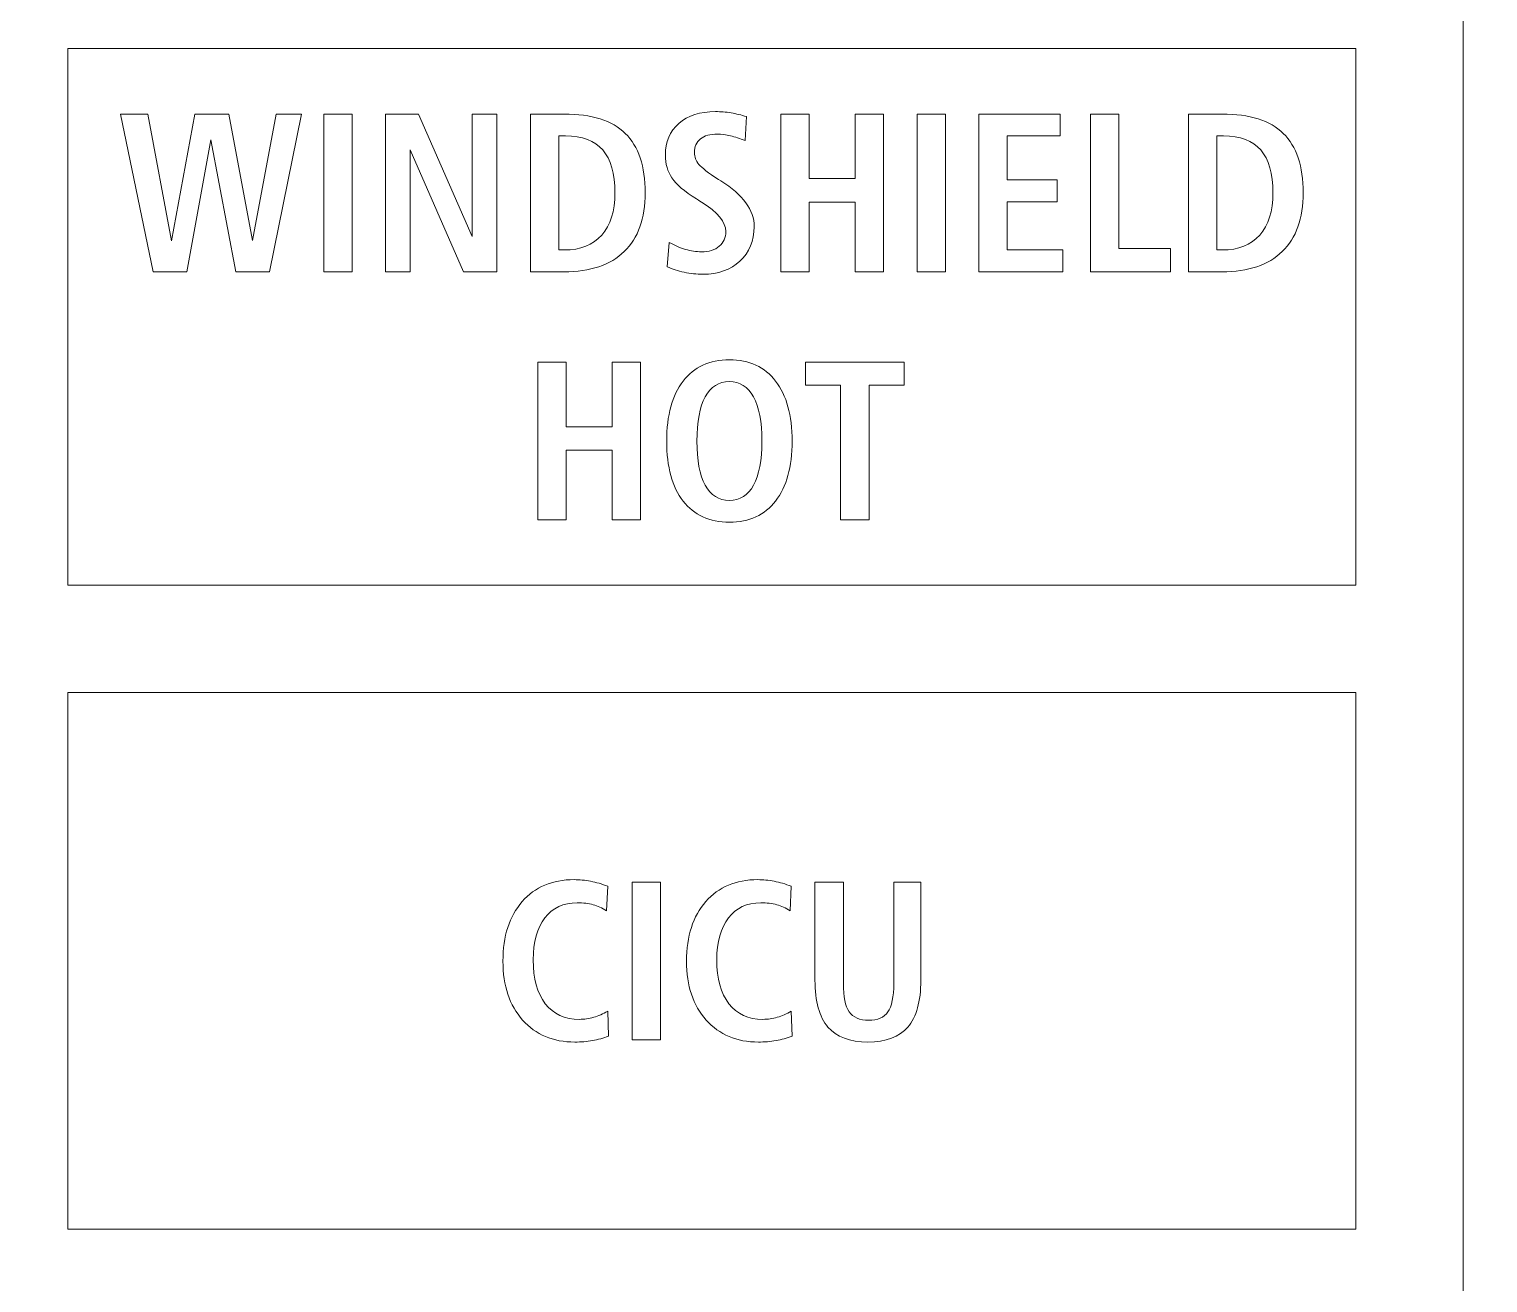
# Model space of a CAD drawing. Header units: millimetres. Extents: x -170 to 781, y -239 to -77.
# Drawn here: x 579.95 to 607.13, y -159.15 to -135.79 of the extents above; entities that cross this region are included whole.
import ezdxf

# ---------------------------------------------------------------- set-up
doc = ezdxf.new("R2010")
doc.units = ezdxf.units.MM
doc.header["$MEASUREMENT"] = 0
for name, color, linetype in [('Cut', 7, 'Continuous'), ('Engrave', 7, 'Continuous'), ('Mask', 7, 'Continuous')]:
    doc.layers.add(name, color=color, linetype=linetype)

msp = doc.modelspace()

# ---------------------------------------------------------------- linework, layer by layer
at = {"layer": 'Cut', "color": 250, "lineweight": 9}
msp.add_open_spline([(625.8935, -133.0419), (625.8935, -133.0419), (625.8935, -185.2646), (625.8935, -185.2646), (625.8935, -185.2646), (625.8935, -185.2654), (625.8935, -185.2661), (625.8935, -185.2669), (625.8935, -185.2669), (625.8935, -185.2669), (625.8935, -189.7544), (625.8935, -189.7544), (625.8935, -189.7544), (625.8935, -189.7544), (625.8935, -204.7521), (625.8935, -204.7521), (625.8935, -204.7521), (625.8935, -204.7529), (625.8935, -204.7536), (625.8935, -204.7544), (625.8935, -204.7544), (625.8935, -204.7544), (625.8935, -211.5419), (625.8935, -211.5419), (625.8935, -211.5419), (625.8935, -211.5419), (625.8935, -218.3294), (625.8935, -218.3294), (625.8935, -218.3294), (625.8933, -218.7274), (625.7349, -219.1091), (625.4532, -219.3904), (625.4532, -219.3904), (625.1716, -219.6717), (624.7916, -219.8296), (624.3935, -219.8294), (624.3935, -219.8294), (624.3935, -219.8294), (621.931, -219.8294), (621.931, -219.8294), (621.931, -219.8294), (619.7874, -219.8294), (617.8067, -220.973), (616.7349, -222.8294), (616.7349, -222.8294), (615.6631, -224.6858), (615.6631, -226.973), (616.7349, -228.8294), (616.7349, -228.8294), (617.8067, -230.6858), (619.7874, -231.8294), (621.931, -231.8294), (621.931, -231.8294), (621.931, -231.8294), (624.3935, -231.8294), (624.3935, -231.8294), (624.3935, -231.8294), (624.7916, -231.8296), (625.1733, -231.988), (625.4546, -232.2697), (625.4546, -232.2697), (625.7359, -232.5513), (625.8938, -232.9313), (625.8935, -233.3294), (625.8935, -233.3294), (625.8935, -233.3294), (625.8935, -237.8169), (625.8935, -237.8169), (625.8935, -237.8169), (625.8933, -238.2149), (625.7349, -238.5966), (625.4532, -238.8779), (625.4532, -238.8779), (625.1716, -239.1592), (624.7916, -239.3171), (624.3935, -239.3169), (624.3935, -239.3169), (624.3935, -239.3169), (482.9435, -239.3169), (482.9435, -239.3169), (482.9435, -239.3169), (482.5455, -239.3166), (482.1638, -239.1582), (481.8825, -238.8766), (481.8825, -238.8766), (481.6012, -238.5949), (481.4433, -238.2149), (481.4435, -237.8169), (481.4435, -237.8169), (481.4435, -237.8169), (481.4435, -233.3294), (481.4435, -233.3294), (481.4435, -233.3294), (481.4438, -232.9313), (481.6022, -232.5496), (481.8838, -232.2683), (481.8838, -232.2683), (482.1655, -231.987), (482.5455, -231.8291), (482.9435, -231.8294), (482.9435, -231.8294), (482.9435, -231.8294), (485.406, -231.8294), (485.406, -231.8294), (485.406, -231.8294), (487.5496, -231.8294), (489.5304, -230.6858), (490.6022, -228.8294), (490.6022, -228.8294), (491.674, -226.973), (491.674, -224.6858), (490.6022, -222.8294), (490.6022, -222.8294), (489.5304, -220.973), (487.5496, -219.8294), (485.406, -219.8294), (485.406, -219.8294), (485.406, -219.8294), (482.9435, -219.8294), (482.9435, -219.8294), (482.9435, -219.8294), (482.5455, -219.8291), (482.1638, -219.6707), (481.8825, -219.3891), (481.8825, -219.3891), (481.6012, -219.1074), (481.4433, -218.7274), (481.4435, -218.3294), (481.4435, -218.3294), (481.4435, -218.3294), (481.4435, -211.5419), (481.4435, -211.5419), (481.4435, -211.5419), (481.4435, -211.5419), (481.4435, -204.7544), (481.4435, -204.7544), (481.4435, -204.7544), (481.4435, -204.7544), (481.4435, -189.7559), (481.4435, -189.7559), (481.4435, -189.7559), (481.4435, -189.7554), (481.4435, -189.7549), (481.4435, -189.7544), (481.4435, -189.7544), (481.4435, -189.7544), (481.4435, -185.2669), (481.4435, -185.2669), (481.4435, -185.2669), (481.4435, -185.2669), (481.4435, -133.0434), (481.4435, -133.0434), (481.4435, -133.0434), (481.4435, -133.0429), (481.4435, -133.0424), (481.4435, -133.0419), (481.4435, -133.0419), (481.4435, -133.0419), (481.4435, -128.5544), (481.4435, -128.5544), (481.4435, -128.5544), (481.4435, -128.5544), (481.4435, -113.5559), (481.4435, -113.5559), (481.4435, -113.5559), (481.4435, -113.5554), (481.4435, -113.5549), (481.4435, -113.5544), (481.4435, -113.5544), (481.4435, -113.5544), (481.4435, -106.7669), (481.4435, -106.7669), (481.4435, -106.7669), (481.4435, -106.7669), (481.4435, -99.9794), (481.4435, -99.9794), (481.4435, -99.9794), (481.4438, -99.5813), (481.6022, -99.1996), (481.8838, -98.9183), (481.8838, -98.9183), (482.1655, -98.637), (482.5455, -98.4791), (482.9435, -98.4794), (482.9435, -98.4794), (482.9435, -98.4794), (485.406, -98.4794), (485.406, -98.4794), (485.406, -98.4794), (487.5496, -98.4794), (489.5304, -97.3358), (490.6022, -95.4794), (490.6022, -95.4794), (491.674, -93.623), (491.674, -91.3358), (490.6022, -89.4794), (490.6022, -89.4794), (489.5304, -87.623), (487.5496, -86.4794), (485.406, -86.4794), (485.406, -86.4794), (485.406, -86.4794), (482.9435, -86.4794), (482.9435, -86.4794), (482.9435, -86.4794), (482.5455, -86.4791), (482.1638, -86.3207), (481.8825, -86.0391), (481.8825, -86.0391), (481.6012, -85.7574), (481.4433, -85.3774), (481.4435, -84.9794), (481.4435, -84.9794), (481.4435, -84.9794), (481.4435, -80.4919), (481.4435, -80.4919), (481.4435, -80.4919), (481.4438, -80.0938), (481.6022, -79.7121), (481.8838, -79.4308), (481.8838, -79.4308), (482.1655, -79.1495), (482.5455, -78.9916), (482.9435, -78.9919), (482.9435, -78.9919), (482.9435, -78.9919), (624.3935, -78.9919), (624.3935, -78.9919), (624.3935, -78.9919), (624.7916, -78.9921), (625.1733, -79.1505), (625.4546, -79.4322), (625.4546, -79.4322), (625.7359, -79.7138), (625.8938, -80.0938), (625.8935, -80.4919), (625.8935, -80.4919), (625.8935, -80.4919), (625.8935, -84.9794), (625.8935, -84.9794), (625.8935, -84.9794), (625.8933, -85.3774), (625.7349, -85.7591), (625.4532, -86.0404), (625.4532, -86.0404), (625.1716, -86.3217), (624.7916, -86.4796), (624.3935, -86.4794), (624.3935, -86.4794), (624.3935, -86.4794), (621.931, -86.4794), (621.931, -86.4794), (621.931, -86.4794), (619.7874, -86.4794), (617.8067, -87.623), (616.7349, -89.4794), (616.7349, -89.4794), (615.6631, -91.3358), (615.6631, -93.623), (616.7349, -95.4794), (616.7349, -95.4794), (617.8067, -97.3358), (619.7874, -98.4794), (621.931, -98.4794), (621.931, -98.4794), (621.931, -98.4794), (624.3935, -98.4794), (624.3935, -98.4794), (624.3935, -98.4794), (624.7916, -98.4796), (625.1733, -98.638), (625.4546, -98.9197), (625.4546, -98.9197), (625.7359, -99.2013), (625.8938, -99.5813), (625.8935, -99.9794), (625.8935, -99.9794), (625.8935, -99.9794), (625.8935, -106.7669), (625.8935, -106.7669), (625.8935, -106.7669), (625.8935, -106.7669), (625.8935, -113.5544), (625.8935, -113.5544), (625.8935, -113.5544), (625.8935, -113.5544), (625.8935, -128.5521), (625.8935, -128.5521), (625.8935, -128.5521), (625.8935, -128.5529), (625.8935, -128.5536), (625.8935, -128.5544), (625.8935, -128.5544), (625.8935, -128.5544), (625.8935, -133.0419), (625.8935, -133.0419)], degree=3, knots=[0, 0, 0, 0, 0.0133333, 0.0133333, 0.0133333, 0.0133333, 0.0266667, 0.0266667, 0.0266667, 0.0266667, 0.04, 0.04, 0.04, 0.04, 0.0533333, 0.0533333, 0.0533333, 0.0533333, 0.0666667, 0.0666667, 0.0666667, 0.0666667, 0.08, 0.08, 0.08, 0.08, 0.0933333, 0.0933333, 0.0933333, 0.0933333, 0.1066667, 0.1066667, 0.1066667, 0.1066667, 0.12, 0.12, 0.12, 0.12, 0.1333333, 0.1333333, 0.1333333, 0.1333333, 0.1466667, 0.1466667, 0.1466667, 0.1466667, 0.16, 0.16, 0.16, 0.16, 0.1733333, 0.1733333, 0.1733333, 0.1733333, 0.1866667, 0.1866667, 0.1866667, 0.1866667, 0.2, 0.2, 0.2, 0.2, 0.2133333, 0.2133333, 0.2133333, 0.2133333, 0.2266667, 0.2266667, 0.2266667, 0.2266667, 0.24, 0.24, 0.24, 0.24, 0.2533333, 0.2533333, 0.2533333, 0.2533333, 0.2666667, 0.2666667, 0.2666667, 0.2666667, 0.28, 0.28, 0.28, 0.28, 0.2933333, 0.2933333, 0.2933333, 0.2933333, 0.3066667, 0.3066667, 0.3066667, 0.3066667, 0.32, 0.32, 0.32, 0.32, 0.3333333, 0.3333333, 0.3333333, 0.3333333, 0.3466667, 0.3466667, 0.3466667, 0.3466667, 0.36, 0.36, 0.36, 0.36, 0.3733333, 0.3733333, 0.3733333, 0.3733333, 0.3866667, 0.3866667, 0.3866667, 0.3866667, 0.4, 0.4, 0.4, 0.4, 0.4133333, 0.4133333, 0.4133333, 0.4133333, 0.4266667, 0.4266667, 0.4266667, 0.4266667, 0.44, 0.44, 0.44, 0.44, 0.4533333, 0.4533333, 0.4533333, 0.4533333, 0.4666667, 0.4666667, 0.4666667, 0.4666667, 0.48, 0.48, 0.48, 0.48, 0.4933333, 0.4933333, 0.4933333, 0.4933333, 0.5066667, 0.5066667, 0.5066667, 0.5066667, 0.52, 0.52, 0.52, 0.52, 0.5333333, 0.5333333, 0.5333333, 0.5333333, 0.5466667, 0.5466667, 0.5466667, 0.5466667, 0.56, 0.56, 0.56, 0.56, 0.5733333, 0.5733333, 0.5733333, 0.5733333, 0.5866667, 0.5866667, 0.5866667, 0.5866667, 0.6, 0.6, 0.6, 0.6, 0.6133333, 0.6133333, 0.6133333, 0.6133333, 0.6266667, 0.6266667, 0.6266667, 0.6266667, 0.64, 0.64, 0.64, 0.64, 0.6533333, 0.6533333, 0.6533333, 0.6533333, 0.6666667, 0.6666667, 0.6666667, 0.6666667, 0.68, 0.68, 0.68, 0.68, 0.6933333, 0.6933333, 0.6933333, 0.6933333, 0.7066667, 0.7066667, 0.7066667, 0.7066667, 0.72, 0.72, 0.72, 0.72, 0.7333333, 0.7333333, 0.7333333, 0.7333333, 0.7466667, 0.7466667, 0.7466667, 0.7466667, 0.76, 0.76, 0.76, 0.76, 0.7733333, 0.7733333, 0.7733333, 0.7733333, 0.7866667, 0.7866667, 0.7866667, 0.7866667, 0.8, 0.8, 0.8, 0.8, 0.8133333, 0.8133333, 0.8133333, 0.8133333, 0.8266667, 0.8266667, 0.8266667, 0.8266667, 0.84, 0.84, 0.84, 0.84, 0.8533333, 0.8533333, 0.8533333, 0.8533333, 0.8666667, 0.8666667, 0.8666667, 0.8666667, 0.88, 0.88, 0.88, 0.88, 0.8933333, 0.8933333, 0.8933333, 0.8933333, 0.9066667, 0.9066667, 0.9066667, 0.9066667, 0.92, 0.92, 0.92, 0.92, 0.9333333, 0.9333333, 0.9333333, 0.9333333, 0.9466667, 0.9466667, 0.9466667, 0.9466667, 0.96, 0.96, 0.96, 0.96, 0.9733333, 0.9733333, 0.9733333, 0.9733333, 1, 1, 1, 1], dxfattribs=at)
at = {"layer": 'Engrave', "color": 2, "lineweight": 9}
msp.add_lwpolyline([(500.6685, -232.1544), (606.6685, -232.1544), (606.6685, -86.1544), (500.6685, -86.1544), (500.6685, -232.1544)], close=True, dxfattribs=at)
at = {"layer": 'Engrave', "color": 240, "lineweight": 9}
for points, knots in [([(581.6501, -137.3753), (581.6501, -137.3753), (582.1588, -137.3753), (582.1588, -137.3753), (582.1588, -137.3753), (582.1588, -137.3753), (582.5991, -139.7361), (582.5991, -139.7361), (582.5991, -139.7361), (582.5991, -139.7361), (583.0309, -137.3753), (583.0309, -137.3753), (583.0309, -137.3753), (583.0309, -137.3753), (583.6659, -137.3753), (583.6659, -137.3753), (583.6659, -137.3753), (583.6659, -137.3753), (584.1061, -139.7325), (584.1061, -139.7325), (584.1061, -139.7325), (584.1061, -139.7325), (584.5464, -137.3753), (584.5464, -137.3753), (584.5464, -137.3753), (584.5464, -137.3753), (585.0198, -137.3753), (585.0198, -137.3753), (585.0198, -137.3753), (585.0198, -137.3753), (584.4222, -140.3132), (584.4222, -140.3132), (584.4222, -140.3132), (584.4222, -140.3132), (583.7957, -140.3132), (583.7957, -140.3132), (583.7957, -140.3132), (583.7957, -140.3132), (583.3307, -137.8529), (583.3307, -137.8529), (583.3307, -137.8529), (583.3307, -137.8529), (582.8862, -140.3132), (582.8862, -140.3132), (582.8862, -140.3132), (582.8862, -140.3132), (582.2597, -140.3132), (582.2597, -140.3132), (582.2597, -140.3132), (582.2597, -140.3132), (581.6501, -137.3753), (581.6501, -137.3753)], [0, 0, 0, 0, 0.0714286, 0.0714286, 0.0714286, 0.0714286, 0.1428571, 0.1428571, 0.1428571, 0.1428571, 0.2142857, 0.2142857, 0.2142857, 0.2142857, 0.2857143, 0.2857143, 0.2857143, 0.2857143, 0.3571429, 0.3571429, 0.3571429, 0.3571429, 0.4285714, 0.4285714, 0.4285714, 0.4285714, 0.5, 0.5, 0.5, 0.5, 0.5714286, 0.5714286, 0.5714286, 0.5714286, 0.6428571, 0.6428571, 0.6428571, 0.6428571, 0.7142857, 0.7142857, 0.7142857, 0.7142857, 0.7857143, 0.7857143, 0.7857143, 0.7857143, 0.8571429, 0.8571429, 0.8571429, 0.8571429, 1, 1, 1, 1]), ([(585.434, -137.3753), (585.434, -137.3753), (585.9631, -137.3753), (585.9631, -137.3753), (585.9631, -137.3753), (585.9631, -137.3753), (585.9631, -140.3132), (585.9631, -140.3132), (585.9631, -140.3132), (585.9631, -140.3132), (585.434, -140.3132), (585.434, -140.3132), (585.434, -140.3132), (585.434, -140.3132), (585.434, -137.3753), (585.434, -137.3753)], [0, 0, 0, 0, 0.2, 0.2, 0.2, 0.2, 0.4, 0.4, 0.4, 0.4, 0.6, 0.6, 0.6, 0.6, 1, 1, 1, 1]), ([(586.5855, -137.3753), (586.5855, -137.3753), (587.2, -137.3753), (587.2, -137.3753), (587.2, -137.3753), (587.2, -137.3753), (588.2026, -139.6535), (588.2026, -139.6535), (588.2026, -139.6535), (588.2026, -139.6535), (588.2026, -137.3753), (588.2026, -137.3753), (588.2026, -137.3753), (588.2026, -137.3753), (588.664, -137.3753), (588.664, -137.3753), (588.664, -137.3753), (588.664, -137.3753), (588.664, -140.3132), (588.664, -140.3132), (588.664, -140.3132), (588.664, -140.3132), (588.041, -140.3132), (588.041, -140.3132), (588.041, -140.3132), (588.041, -140.3132), (587.0469, -138.0427), (587.0469, -138.0427), (587.0469, -138.0427), (587.0469, -138.0427), (587.0469, -140.3132), (587.0469, -140.3132), (587.0469, -140.3132), (587.0469, -140.3132), (586.5855, -140.3132), (586.5855, -140.3132), (586.5855, -140.3132), (586.5855, -140.3132), (586.5855, -137.3753), (586.5855, -137.3753)], [0, 0, 0, 0, 0.0909091, 0.0909091, 0.0909091, 0.0909091, 0.1818182, 0.1818182, 0.1818182, 0.1818182, 0.2727273, 0.2727273, 0.2727273, 0.2727273, 0.3636364, 0.3636364, 0.3636364, 0.3636364, 0.4545455, 0.4545455, 0.4545455, 0.4545455, 0.5454545, 0.5454545, 0.5454545, 0.5454545, 0.6363636, 0.6363636, 0.6363636, 0.6363636, 0.7272727, 0.7272727, 0.7272727, 0.7272727, 0.8181818, 0.8181818, 0.8181818, 0.8181818, 1, 1, 1, 1]), ([(589.2871, -137.3753), (589.2871, -137.3753), (589.9136, -137.3753), (589.9136, -137.3753), (589.9136, -137.3753), (590.4279, -137.3753), (590.8082, -137.4952), (591.0545, -137.7351), (591.0545, -137.7351), (591.3014, -137.975), (591.4249, -138.344), (591.4249, -138.8428), (591.4249, -138.8428), (591.4249, -139.3198), (591.2951, -139.6846), (591.0361, -139.9357), (591.0361, -139.9357), (590.7772, -140.1876), (590.4025, -140.3132), (589.9136, -140.3132), (589.9136, -140.3132), (589.9136, -140.3132), (589.2871, -140.3132), (589.2871, -140.3132), (589.2871, -140.3132), (589.2871, -140.3132), (589.2871, -137.3753), (589.2871, -137.3753)], [0, 0, 0, 0, 0.125, 0.125, 0.125, 0.125, 0.25, 0.25, 0.25, 0.25, 0.375, 0.375, 0.375, 0.375, 0.5, 0.5, 0.5, 0.5, 0.625, 0.625, 0.625, 0.625, 0.75, 0.75, 0.75, 0.75, 1, 1, 1, 1]), ([(593.3122, -137.4219), (593.3122, -137.4219), (593.2875, -137.8699), (593.2875, -137.8699), (593.2875, -137.8699), (593.1909, -137.8297), (593.0998, -137.7993), (593.0145, -137.7789), (593.0145, -137.7789), (592.9291, -137.7584), (592.8494, -137.7478), (592.7753, -137.7478), (592.7753, -137.7478), (592.6363, -137.7478), (592.5291, -137.7775), (592.455, -137.8367), (592.455, -137.8367), (592.3809, -137.896), (592.3435, -137.9807), (592.3435, -138.0907), (592.3435, -138.0907), (592.3435, -138.1719), (592.371, -138.2459), (592.4253, -138.3123), (592.4253, -138.3123), (592.4797, -138.3779), (592.6024, -138.471), (592.7936, -138.591), (592.7936, -138.591), (592.7936, -138.591), (592.8367, -138.6178), (592.8367, -138.6178), (592.8367, -138.6178), (593.2501, -138.8809), (593.4569, -139.166), (593.4569, -139.4736), (593.4569, -139.4736), (593.4569, -139.7375), (593.3687, -139.952), (593.1923, -140.1149), (593.1923, -140.1149), (593.0159, -140.2779), (592.7852, -140.3598), (592.5001, -140.3598), (592.5001, -140.3598), (592.383, -140.3598), (592.2666, -140.3471), (592.1516, -140.3224), (592.1516, -140.3224), (592.0366, -140.2977), (591.9315, -140.2631), (591.8348, -140.2194), (591.8348, -140.2194), (591.8348, -140.2194), (591.8743, -139.7671), (591.8743, -139.7671), (591.8743, -139.7671), (591.9773, -139.825), (592.0789, -139.868), (592.1791, -139.8969), (592.1791, -139.8969), (592.2786, -139.9259), (592.3774, -139.9407), (592.4754, -139.9407), (592.4754, -139.9407), (592.6144, -139.9407), (592.7245, -139.9068), (592.8056, -139.8384), (592.8056, -139.8384), (592.8868, -139.7699), (592.9277, -139.6789), (592.9277, -139.5646), (592.9277, -139.5646), (592.9277, -139.3854), (592.7774, -139.2027), (592.4775, -139.0171), (592.4775, -139.0171), (592.4338, -138.9896), (592.4006, -138.9684), (592.3788, -138.955), (592.3788, -138.955), (592.1565, -138.8146), (592.0048, -138.6848), (591.9237, -138.5656), (591.9237, -138.5656), (591.8426, -138.4463), (591.8016, -138.3045), (591.8016, -138.1408), (591.8016, -138.1408), (591.8016, -137.8925), (591.8856, -137.6956), (592.0535, -137.5489), (592.0535, -137.5489), (592.2214, -137.4021), (592.45, -137.3287), (592.7379, -137.3287), (592.7379, -137.3287), (592.8324, -137.3287), (592.9291, -137.3365), (593.0258, -137.3527), (593.0258, -137.3527), (593.1231, -137.3682), (593.2184, -137.3915), (593.3122, -137.4219)], [0, 0, 0, 0, 0.037037, 0.037037, 0.037037, 0.037037, 0.0740741, 0.0740741, 0.0740741, 0.0740741, 0.1111111, 0.1111111, 0.1111111, 0.1111111, 0.1481481, 0.1481481, 0.1481481, 0.1481481, 0.1851852, 0.1851852, 0.1851852, 0.1851852, 0.2222222, 0.2222222, 0.2222222, 0.2222222, 0.2592593, 0.2592593, 0.2592593, 0.2592593, 0.2962963, 0.2962963, 0.2962963, 0.2962963, 0.3333333, 0.3333333, 0.3333333, 0.3333333, 0.3703704, 0.3703704, 0.3703704, 0.3703704, 0.4074074, 0.4074074, 0.4074074, 0.4074074, 0.4444444, 0.4444444, 0.4444444, 0.4444444, 0.4814815, 0.4814815, 0.4814815, 0.4814815, 0.5185185, 0.5185185, 0.5185185, 0.5185185, 0.5555556, 0.5555556, 0.5555556, 0.5555556, 0.5925926, 0.5925926, 0.5925926, 0.5925926, 0.6296296, 0.6296296, 0.6296296, 0.6296296, 0.6666667, 0.6666667, 0.6666667, 0.6666667, 0.7037037, 0.7037037, 0.7037037, 0.7037037, 0.7407407, 0.7407407, 0.7407407, 0.7407407, 0.7777778, 0.7777778, 0.7777778, 0.7777778, 0.8148148, 0.8148148, 0.8148148, 0.8148148, 0.8518519, 0.8518519, 0.8518519, 0.8518519, 0.8888889, 0.8888889, 0.8888889, 0.8888889, 0.9259259, 0.9259259, 0.9259259, 0.9259259, 1, 1, 1, 1]), ([(593.9522, -137.3753), (593.9522, -137.3753), (594.4813, -137.3753), (594.4813, -137.3753), (594.4813, -137.3753), (594.4813, -137.3753), (594.4813, -138.5775), (594.4813, -138.5775), (594.4813, -138.5775), (594.4813, -138.5775), (595.3365, -138.5775), (595.3365, -138.5775), (595.3365, -138.5775), (595.3365, -138.5775), (595.3365, -137.3753), (595.3365, -137.3753), (595.3365, -137.3753), (595.3365, -137.3753), (595.8656, -137.3753), (595.8656, -137.3753), (595.8656, -137.3753), (595.8656, -137.3753), (595.8656, -140.3132), (595.8656, -140.3132), (595.8656, -140.3132), (595.8656, -140.3132), (595.3365, -140.3132), (595.3365, -140.3132), (595.3365, -140.3132), (595.3365, -140.3132), (595.3365, -139.0136), (595.3365, -139.0136), (595.3365, -139.0136), (595.3365, -139.0136), (594.4813, -139.0136), (594.4813, -139.0136), (594.4813, -139.0136), (594.4813, -139.0136), (594.4813, -140.3132), (594.4813, -140.3132), (594.4813, -140.3132), (594.4813, -140.3132), (593.9522, -140.3132), (593.9522, -140.3132), (593.9522, -140.3132), (593.9522, -140.3132), (593.9522, -137.3753), (593.9522, -137.3753)], [0, 0, 0, 0, 0.0769231, 0.0769231, 0.0769231, 0.0769231, 0.1538462, 0.1538462, 0.1538462, 0.1538462, 0.2307692, 0.2307692, 0.2307692, 0.2307692, 0.3076923, 0.3076923, 0.3076923, 0.3076923, 0.3846154, 0.3846154, 0.3846154, 0.3846154, 0.4615385, 0.4615385, 0.4615385, 0.4615385, 0.5384615, 0.5384615, 0.5384615, 0.5384615, 0.6153846, 0.6153846, 0.6153846, 0.6153846, 0.6923077, 0.6923077, 0.6923077, 0.6923077, 0.7692308, 0.7692308, 0.7692308, 0.7692308, 0.8461538, 0.8461538, 0.8461538, 0.8461538, 1, 1, 1, 1]), ([(596.4929, -137.3753), (596.4929, -137.3753), (597.022, -137.3753), (597.022, -137.3753), (597.022, -137.3753), (597.022, -137.3753), (597.022, -140.3132), (597.022, -140.3132), (597.022, -140.3132), (597.022, -140.3132), (596.4929, -140.3132), (596.4929, -140.3132), (596.4929, -140.3132), (596.4929, -140.3132), (596.4929, -137.3753), (596.4929, -137.3753)], [0, 0, 0, 0, 0.2, 0.2, 0.2, 0.2, 0.4, 0.4, 0.4, 0.4, 0.6, 0.6, 0.6, 0.6, 1, 1, 1, 1]), ([(597.6444, -137.3753), (597.6444, -137.3753), (599.1599, -137.3753), (599.1599, -137.3753), (599.1599, -137.3753), (599.1599, -137.3753), (599.1599, -137.7817), (599.1599, -137.7817), (599.1599, -137.7817), (599.1599, -137.7817), (598.1735, -137.7817), (598.1735, -137.7817), (598.1735, -137.7817), (598.1735, -137.7817), (598.1735, -138.6029), (598.1735, -138.6029), (598.1735, -138.6029), (598.1735, -138.6029), (599.1049, -138.6029), (599.1049, -138.6029), (599.1049, -138.6029), (599.1049, -138.6029), (599.1049, -139.0093), (599.1049, -139.0093), (599.1049, -139.0093), (599.1049, -139.0093), (598.1735, -139.0093), (598.1735, -139.0093), (598.1735, -139.0093), (598.1735, -139.0093), (598.1735, -139.9068), (598.1735, -139.9068), (598.1735, -139.9068), (598.1735, -139.9068), (599.2065, -139.9068), (599.2065, -139.9068), (599.2065, -139.9068), (599.2065, -139.9068), (599.2065, -140.3132), (599.2065, -140.3132), (599.2065, -140.3132), (599.2065, -140.3132), (597.6444, -140.3132), (597.6444, -140.3132), (597.6444, -140.3132), (597.6444, -140.3132), (597.6444, -137.3753), (597.6444, -137.3753)], [0, 0, 0, 0, 0.0769231, 0.0769231, 0.0769231, 0.0769231, 0.1538462, 0.1538462, 0.1538462, 0.1538462, 0.2307692, 0.2307692, 0.2307692, 0.2307692, 0.3076923, 0.3076923, 0.3076923, 0.3076923, 0.3846154, 0.3846154, 0.3846154, 0.3846154, 0.4615385, 0.4615385, 0.4615385, 0.4615385, 0.5384615, 0.5384615, 0.5384615, 0.5384615, 0.6153846, 0.6153846, 0.6153846, 0.6153846, 0.6923077, 0.6923077, 0.6923077, 0.6923077, 0.7692308, 0.7692308, 0.7692308, 0.7692308, 0.8461538, 0.8461538, 0.8461538, 0.8461538, 1, 1, 1, 1]), ([(599.7237, -137.3753), (599.7237, -137.3753), (600.2528, -137.3753), (600.2528, -137.3753), (600.2528, -137.3753), (600.2528, -137.3753), (600.2528, -139.8814), (600.2528, -139.8814), (600.2528, -139.8814), (600.2528, -139.8814), (601.2138, -139.8814), (601.2138, -139.8814), (601.2138, -139.8814), (601.2138, -139.8814), (601.2138, -140.3132), (601.2138, -140.3132), (601.2138, -140.3132), (601.2138, -140.3132), (599.7237, -140.3132), (599.7237, -140.3132), (599.7237, -140.3132), (599.7237, -140.3132), (599.7237, -137.3753), (599.7237, -137.3753)], [0, 0, 0, 0, 0.1428571, 0.1428571, 0.1428571, 0.1428571, 0.2857143, 0.2857143, 0.2857143, 0.2857143, 0.4285714, 0.4285714, 0.4285714, 0.4285714, 0.5714286, 0.5714286, 0.5714286, 0.5714286, 0.7142857, 0.7142857, 0.7142857, 0.7142857, 1, 1, 1, 1]), ([(601.549, -137.3753), (601.549, -137.3753), (602.1755, -137.3753), (602.1755, -137.3753), (602.1755, -137.3753), (602.6898, -137.3753), (603.0701, -137.4952), (603.3164, -137.7351), (603.3164, -137.7351), (603.5633, -137.975), (603.6868, -138.344), (603.6868, -138.8428), (603.6868, -138.8428), (603.6868, -139.3198), (603.557, -139.6846), (603.298, -139.9357), (603.298, -139.9357), (603.0391, -140.1876), (602.6644, -140.3132), (602.1755, -140.3132), (602.1755, -140.3132), (602.1755, -140.3132), (601.549, -140.3132), (601.549, -140.3132), (601.549, -140.3132), (601.549, -140.3132), (601.549, -137.3753), (601.549, -137.3753)], [0, 0, 0, 0, 0.125, 0.125, 0.125, 0.125, 0.25, 0.25, 0.25, 0.25, 0.375, 0.375, 0.375, 0.375, 0.5, 0.5, 0.5, 0.5, 0.625, 0.625, 0.625, 0.625, 0.75, 0.75, 0.75, 0.75, 1, 1, 1, 1]), ([(589.8162, -137.7817), (589.8162, -137.7817), (589.8162, -139.9068), (589.8162, -139.9068), (589.8162, -139.9068), (589.8162, -139.9068), (589.9178, -139.9068), (589.9178, -139.9068), (589.9178, -139.9068), (590.2198, -139.9068), (590.4526, -139.8151), (590.6163, -139.6309), (590.6163, -139.6309), (590.78, -139.4468), (590.8619, -139.1843), (590.8619, -138.8442), (590.8619, -138.8442), (590.8619, -138.4844), (590.7864, -138.2177), (590.6354, -138.0434), (590.6354, -138.0434), (590.4837, -137.8692), (590.2516, -137.7817), (589.9383, -137.7817), (589.9383, -137.7817), (589.9383, -137.7817), (589.8162, -137.7817), (589.8162, -137.7817)], [0, 0, 0, 0, 0.125, 0.125, 0.125, 0.125, 0.25, 0.25, 0.25, 0.25, 0.375, 0.375, 0.375, 0.375, 0.5, 0.5, 0.5, 0.5, 0.625, 0.625, 0.625, 0.625, 0.75, 0.75, 0.75, 0.75, 1, 1, 1, 1]), ([(602.0781, -137.7817), (602.0781, -137.7817), (602.0781, -139.9068), (602.0781, -139.9068), (602.0781, -139.9068), (602.0781, -139.9068), (602.1797, -139.9068), (602.1797, -139.9068), (602.1797, -139.9068), (602.4817, -139.9068), (602.7145, -139.8151), (602.8782, -139.6309), (602.8782, -139.6309), (603.0419, -139.4468), (603.1238, -139.1843), (603.1238, -138.8442), (603.1238, -138.8442), (603.1238, -138.4844), (603.0483, -138.2177), (602.8973, -138.0434), (602.8973, -138.0434), (602.7456, -137.8692), (602.5135, -137.7817), (602.2002, -137.7817), (602.2002, -137.7817), (602.2002, -137.7817), (602.0781, -137.7817), (602.0781, -137.7817)], [0, 0, 0, 0, 0.125, 0.125, 0.125, 0.125, 0.25, 0.25, 0.25, 0.25, 0.375, 0.375, 0.375, 0.375, 0.5, 0.5, 0.5, 0.5, 0.625, 0.625, 0.625, 0.625, 0.75, 0.75, 0.75, 0.75, 1, 1, 1, 1]), ([(589.4254, -142), (589.4254, -142), (589.9545, -142), (589.9545, -142), (589.9545, -142), (589.9545, -142), (589.9545, -143.2022), (589.9545, -143.2022), (589.9545, -143.2022), (589.9545, -143.2022), (590.8097, -143.2022), (590.8097, -143.2022), (590.8097, -143.2022), (590.8097, -143.2022), (590.8097, -142), (590.8097, -142), (590.8097, -142), (590.8097, -142), (591.3388, -142), (591.3388, -142), (591.3388, -142), (591.3388, -142), (591.3388, -144.9379), (591.3388, -144.9379), (591.3388, -144.9379), (591.3388, -144.9379), (590.8097, -144.9379), (590.8097, -144.9379), (590.8097, -144.9379), (590.8097, -144.9379), (590.8097, -143.6383), (590.8097, -143.6383), (590.8097, -143.6383), (590.8097, -143.6383), (589.9545, -143.6383), (589.9545, -143.6383), (589.9545, -143.6383), (589.9545, -143.6383), (589.9545, -144.9379), (589.9545, -144.9379), (589.9545, -144.9379), (589.9545, -144.9379), (589.4254, -144.9379), (589.4254, -144.9379), (589.4254, -144.9379), (589.4254, -144.9379), (589.4254, -142), (589.4254, -142)], [0, 0, 0, 0, 0.0769231, 0.0769231, 0.0769231, 0.0769231, 0.1538462, 0.1538462, 0.1538462, 0.1538462, 0.2307692, 0.2307692, 0.2307692, 0.2307692, 0.3076923, 0.3076923, 0.3076923, 0.3076923, 0.3846154, 0.3846154, 0.3846154, 0.3846154, 0.4615385, 0.4615385, 0.4615385, 0.4615385, 0.5384615, 0.5384615, 0.5384615, 0.5384615, 0.6153846, 0.6153846, 0.6153846, 0.6153846, 0.6923077, 0.6923077, 0.6923077, 0.6923077, 0.7692308, 0.7692308, 0.7692308, 0.7692308, 0.8461538, 0.8461538, 0.8461538, 0.8461538, 1, 1, 1, 1]), ([(592.9948, -141.9534), (593.3659, -141.9534), (593.653, -142.0861), (593.8569, -142.3506), (593.8569, -142.3506), (594.0608, -142.6152), (594.1631, -142.9878), (594.1631, -143.4689), (594.1631, -143.4689), (594.1631, -143.9501), (594.0608, -144.322), (593.8569, -144.5851), (593.8569, -144.5851), (593.653, -144.8483), (593.3659, -144.9802), (592.9948, -144.9802), (592.9948, -144.9802), (592.6236, -144.9802), (592.3365, -144.849), (592.1326, -144.5865), (592.1326, -144.5865), (591.9287, -144.3241), (591.8264, -143.9515), (591.8264, -143.4689), (591.8264, -143.4689), (591.8264, -142.9878), (591.9287, -142.6152), (592.1326, -142.3506), (592.1326, -142.3506), (592.3365, -142.0861), (592.6236, -141.9534), (592.9948, -141.9534)], [0, 0, 0, 0, 0.1111111, 0.1111111, 0.1111111, 0.1111111, 0.2222222, 0.2222222, 0.2222222, 0.2222222, 0.3333333, 0.3333333, 0.3333333, 0.3333333, 0.4444444, 0.4444444, 0.4444444, 0.4444444, 0.5555556, 0.5555556, 0.5555556, 0.5555556, 0.6666667, 0.6666667, 0.6666667, 0.6666667, 0.7777778, 0.7777778, 0.7777778, 0.7777778, 1, 1, 1, 1]), ([(594.4122, -142), (594.4122, -142), (596.2537, -142), (596.2537, -142), (596.2537, -142), (596.2537, -142), (596.2537, -142.4233), (596.2537, -142.4233), (596.2537, -142.4233), (596.2537, -142.4233), (595.5975, -142.4233), (595.5975, -142.4233), (595.5975, -142.4233), (595.5975, -142.4233), (595.5975, -144.9379), (595.5975, -144.9379), (595.5975, -144.9379), (595.5975, -144.9379), (595.0641, -144.9379), (595.0641, -144.9379), (595.0641, -144.9379), (595.0641, -144.9379), (595.0641, -142.4233), (595.0641, -142.4233), (595.0641, -142.4233), (595.0641, -142.4233), (594.4122, -142.4233), (594.4122, -142.4233), (594.4122, -142.4233), (594.4122, -142.4233), (594.4122, -142), (594.4122, -142)], [0, 0, 0, 0, 0.1111111, 0.1111111, 0.1111111, 0.1111111, 0.2222222, 0.2222222, 0.2222222, 0.2222222, 0.3333333, 0.3333333, 0.3333333, 0.3333333, 0.4444444, 0.4444444, 0.4444444, 0.4444444, 0.5555556, 0.5555556, 0.5555556, 0.5555556, 0.6666667, 0.6666667, 0.6666667, 0.6666667, 0.7777778, 0.7777778, 0.7777778, 0.7777778, 1, 1, 1, 1]), ([(592.9948, -142.3598), (592.7993, -142.3598), (592.6497, -142.4544), (592.5453, -142.6442), (592.5453, -142.6442), (592.4416, -142.8332), (592.3894, -143.1084), (592.3894, -143.4675), (592.3894, -143.4675), (592.3894, -143.8274), (592.4409, -144.1018), (592.5446, -144.2909), (592.5446, -144.2909), (592.6476, -144.4793), (592.7979, -144.5738), (592.9948, -144.5738), (592.9948, -144.5738), (593.1916, -144.5738), (593.3419, -144.4793), (593.4449, -144.2909), (593.4449, -144.2909), (593.5486, -144.1018), (593.6001, -143.8274), (593.6001, -143.4675), (593.6001, -143.4675), (593.6001, -143.1098), (593.5479, -142.8354), (593.4442, -142.6449), (593.4442, -142.6449), (593.3398, -142.4551), (593.1902, -142.3598), (592.9948, -142.3598)], [0, 0, 0, 0, 0.1111111, 0.1111111, 0.1111111, 0.1111111, 0.2222222, 0.2222222, 0.2222222, 0.2222222, 0.3333333, 0.3333333, 0.3333333, 0.3333333, 0.4444444, 0.4444444, 0.4444444, 0.4444444, 0.5555556, 0.5555556, 0.5555556, 0.5555556, 0.6666667, 0.6666667, 0.6666667, 0.6666667, 0.7777778, 0.7777778, 0.7777778, 0.7777778, 1, 1, 1, 1]), ([(590.7274, -151.7652), (590.7274, -151.7652), (590.7063, -152.2217), (590.7063, -152.2217), (590.7063, -152.2217), (590.6251, -152.1695), (590.5419, -152.1314), (590.4565, -152.1081), (590.4565, -152.1081), (590.3711, -152.0848), (590.2709, -152.0728), (590.1566, -152.0728), (590.1566, -152.0728), (589.9005, -152.0728), (589.7001, -152.1667), (589.5555, -152.3536), (589.5555, -152.3536), (589.4109, -152.5413), (589.3382, -152.8017), (589.3382, -153.1347), (589.3382, -153.1347), (589.3382, -153.486), (589.4137, -153.7591), (589.5647, -153.9531), (589.5647, -153.9531), (589.7157, -154.1471), (589.9266, -154.2445), (590.1983, -154.2445), (590.1983, -154.2445), (590.2893, -154.2445), (590.3782, -154.2318), (590.4657, -154.2064), (590.4657, -154.2064), (590.5532, -154.181), (590.6406, -154.1422), (590.7274, -154.0914), (590.7274, -154.0914), (590.7274, -154.0914), (590.7436, -154.5578), (590.7436, -154.5578), (590.7436, -154.5578), (590.647, -154.5952), (590.5468, -154.6227), (590.4431, -154.641), (590.4431, -154.641), (590.3387, -154.6587), (590.2286, -154.6678), (590.1129, -154.6678), (590.1129, -154.6678), (589.7093, -154.6678), (589.3855, -154.531), (589.1413, -154.2572), (589.1413, -154.2572), (588.8972, -153.9842), (588.7752, -153.618), (588.7752, -153.1608), (588.7752, -153.1608), (588.7752, -152.6937), (588.8944, -152.3233), (589.1336, -152.0502), (589.1336, -152.0502), (589.3728, -151.7772), (589.6952, -151.641), (590.1009, -151.641), (590.1009, -151.641), (590.2025, -151.641), (590.3055, -151.6509), (590.4085, -151.6707), (590.4085, -151.6707), (590.5122, -151.6911), (590.6181, -151.7222), (590.7274, -151.7652)], [0, 0, 0, 0, 0.0526316, 0.0526316, 0.0526316, 0.0526316, 0.1052632, 0.1052632, 0.1052632, 0.1052632, 0.1578947, 0.1578947, 0.1578947, 0.1578947, 0.2105263, 0.2105263, 0.2105263, 0.2105263, 0.2631579, 0.2631579, 0.2631579, 0.2631579, 0.3157895, 0.3157895, 0.3157895, 0.3157895, 0.3684211, 0.3684211, 0.3684211, 0.3684211, 0.4210526, 0.4210526, 0.4210526, 0.4210526, 0.4736842, 0.4736842, 0.4736842, 0.4736842, 0.5263158, 0.5263158, 0.5263158, 0.5263158, 0.5789474, 0.5789474, 0.5789474, 0.5789474, 0.6315789, 0.6315789, 0.6315789, 0.6315789, 0.6842105, 0.6842105, 0.6842105, 0.6842105, 0.7368421, 0.7368421, 0.7368421, 0.7368421, 0.7894737, 0.7894737, 0.7894737, 0.7894737, 0.8421053, 0.8421053, 0.8421053, 0.8421053, 0.8947368, 0.8947368, 0.8947368, 0.8947368, 1, 1, 1, 1]), ([(594.1487, -151.7652), (594.1487, -151.7652), (594.1276, -152.2217), (594.1276, -152.2217), (594.1276, -152.2217), (594.0464, -152.1695), (593.9632, -152.1314), (593.8778, -152.1081), (593.8778, -152.1081), (593.7924, -152.0848), (593.6922, -152.0728), (593.5779, -152.0728), (593.5779, -152.0728), (593.3218, -152.0728), (593.1214, -152.1667), (592.9768, -152.3536), (592.9768, -152.3536), (592.8322, -152.5413), (592.7595, -152.8017), (592.7595, -153.1347), (592.7595, -153.1347), (592.7595, -153.486), (592.835, -153.7591), (592.986, -153.9531), (592.986, -153.9531), (593.137, -154.1471), (593.3479, -154.2445), (593.6196, -154.2445), (593.6196, -154.2445), (593.7106, -154.2445), (593.7995, -154.2318), (593.887, -154.2064), (593.887, -154.2064), (593.9745, -154.181), (594.0619, -154.1422), (594.1487, -154.0914), (594.1487, -154.0914), (594.1487, -154.0914), (594.1649, -154.5578), (594.1649, -154.5578), (594.1649, -154.5578), (594.0683, -154.5952), (593.9681, -154.6227), (593.8644, -154.641), (593.8644, -154.641), (593.76, -154.6587), (593.6499, -154.6678), (593.5342, -154.6678), (593.5342, -154.6678), (593.1306, -154.6678), (592.8068, -154.531), (592.5626, -154.2572), (592.5626, -154.2572), (592.3185, -153.9842), (592.1965, -153.618), (592.1965, -153.1608), (592.1965, -153.1608), (592.1965, -152.6937), (592.3157, -152.3233), (592.5549, -152.0502), (592.5549, -152.0502), (592.7941, -151.7772), (593.1165, -151.641), (593.5222, -151.641), (593.5222, -151.641), (593.6238, -151.641), (593.7268, -151.6509), (593.8298, -151.6707), (593.8298, -151.6707), (593.9335, -151.6911), (594.0394, -151.7222), (594.1487, -151.7652)], [0, 0, 0, 0, 0.0526316, 0.0526316, 0.0526316, 0.0526316, 0.1052632, 0.1052632, 0.1052632, 0.1052632, 0.1578947, 0.1578947, 0.1578947, 0.1578947, 0.2105263, 0.2105263, 0.2105263, 0.2105263, 0.2631579, 0.2631579, 0.2631579, 0.2631579, 0.3157895, 0.3157895, 0.3157895, 0.3157895, 0.3684211, 0.3684211, 0.3684211, 0.3684211, 0.4210526, 0.4210526, 0.4210526, 0.4210526, 0.4736842, 0.4736842, 0.4736842, 0.4736842, 0.5263158, 0.5263158, 0.5263158, 0.5263158, 0.5789474, 0.5789474, 0.5789474, 0.5789474, 0.6315789, 0.6315789, 0.6315789, 0.6315789, 0.6842105, 0.6842105, 0.6842105, 0.6842105, 0.7368421, 0.7368421, 0.7368421, 0.7368421, 0.7894737, 0.7894737, 0.7894737, 0.7894737, 0.8421053, 0.8421053, 0.8421053, 0.8421053, 0.8947368, 0.8947368, 0.8947368, 0.8947368, 1, 1, 1, 1]), ([(591.1847, -151.6876), (591.1847, -151.6876), (591.7138, -151.6876), (591.7138, -151.6876), (591.7138, -151.6876), (591.7138, -151.6876), (591.7138, -154.6255), (591.7138, -154.6255), (591.7138, -154.6255), (591.7138, -154.6255), (591.1847, -154.6255), (591.1847, -154.6255), (591.1847, -154.6255), (591.1847, -154.6255), (591.1847, -151.6876), (591.1847, -151.6876)], [0, 0, 0, 0, 0.2, 0.2, 0.2, 0.2, 0.4, 0.4, 0.4, 0.4, 0.6, 0.6, 0.6, 0.6, 1, 1, 1, 1]), ([(594.589, -151.6876), (594.589, -151.6876), (595.1182, -151.6876), (595.1182, -151.6876), (595.1182, -151.6876), (595.1182, -151.6876), (595.1182, -153.5749), (595.1182, -153.5749), (595.1182, -153.5749), (595.1182, -153.8247), (595.1549, -154.0011), (595.2276, -154.1055), (595.2276, -154.1055), (595.3009, -154.2092), (595.4209, -154.2614), (595.5895, -154.2614), (595.5895, -154.2614), (595.7574, -154.2614), (595.8774, -154.2099), (595.9493, -154.1062), (595.9493, -154.1062), (596.022, -154.0032), (596.058, -153.8261), (596.058, -153.5749), (596.058, -153.5749), (596.058, -153.5749), (596.058, -151.6876), (596.058, -151.6876), (596.058, -151.6876), (596.058, -151.6876), (596.5617, -151.6876), (596.5617, -151.6876), (596.5617, -151.6876), (596.5617, -151.6876), (596.5617, -153.515), (596.5617, -153.515), (596.5617, -153.515), (596.5617, -153.9094), (596.4813, -154.2008), (596.3197, -154.3877), (596.3197, -154.3877), (596.1589, -154.5747), (595.9112, -154.6678), (595.5768, -154.6678), (595.5768, -154.6678), (595.2403, -154.6678), (594.9919, -154.5747), (594.831, -154.3877), (594.831, -154.3877), (594.6695, -154.2008), (594.589, -153.9094), (594.589, -153.515), (594.589, -153.515), (594.589, -153.515), (594.589, -151.6876), (594.589, -151.6876)], [0, 0, 0, 0, 0.0666667, 0.0666667, 0.0666667, 0.0666667, 0.1333333, 0.1333333, 0.1333333, 0.1333333, 0.2, 0.2, 0.2, 0.2, 0.2666667, 0.2666667, 0.2666667, 0.2666667, 0.3333333, 0.3333333, 0.3333333, 0.3333333, 0.4, 0.4, 0.4, 0.4, 0.4666667, 0.4666667, 0.4666667, 0.4666667, 0.5333333, 0.5333333, 0.5333333, 0.5333333, 0.6, 0.6, 0.6, 0.6, 0.6666667, 0.6666667, 0.6666667, 0.6666667, 0.7333333, 0.7333333, 0.7333333, 0.7333333, 0.8, 0.8, 0.8, 0.8, 0.8666667, 0.8666667, 0.8666667, 0.8666667, 1, 1, 1, 1])]:
    msp.add_open_spline(points, degree=3, knots=knots, dxfattribs=at)
at = {"layer": 'Mask', "color": 2, "lineweight": 9}
for points in [[(580.6684, -136.1544), (580.6684, -136.1544), (604.6685, -136.1544), (604.6685, -136.1544), (604.6685, -136.1544), (604.6685, -136.1544), (604.6685, -146.1544), (604.6685, -146.1544), (604.6685, -146.1544), (604.6685, -146.1544), (580.6684, -146.1544), (580.6684, -146.1544), (580.6684, -146.1544), (580.6684, -146.1544), (580.6684, -136.1544), (580.6684, -136.1544)], [(580.6684, -148.1544), (580.6684, -148.1544), (604.6685, -148.1544), (604.6685, -148.1544), (604.6685, -148.1544), (604.6685, -148.1544), (604.6685, -158.1544), (604.6685, -158.1544), (604.6685, -158.1544), (604.6685, -158.1544), (580.6684, -158.1544), (580.6684, -158.1544), (580.6684, -158.1544), (580.6684, -158.1544), (580.6684, -148.1544), (580.6684, -148.1544)]]:
    msp.add_open_spline(points, degree=3, knots=[0, 0, 0, 0, 0.2, 0.2, 0.2, 0.2, 0.4, 0.4, 0.4, 0.4, 0.6, 0.6, 0.6, 0.6, 1, 1, 1, 1], dxfattribs=at)

doc.saveas('drawing.dxf')
